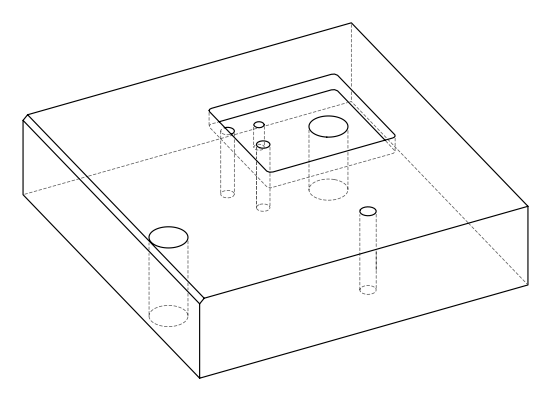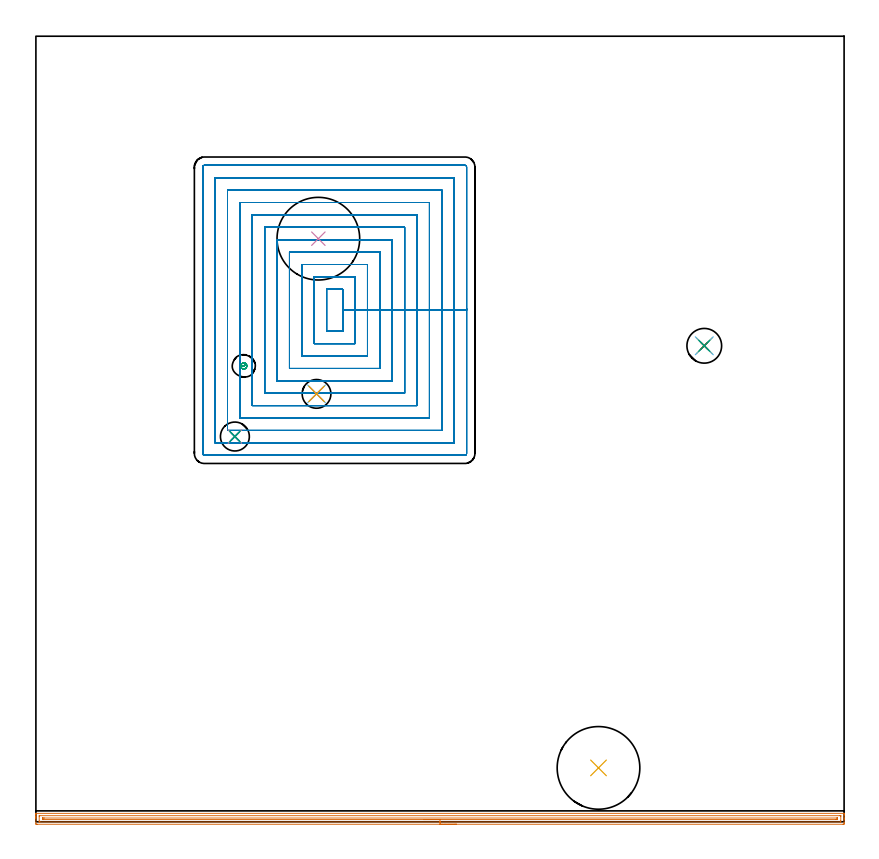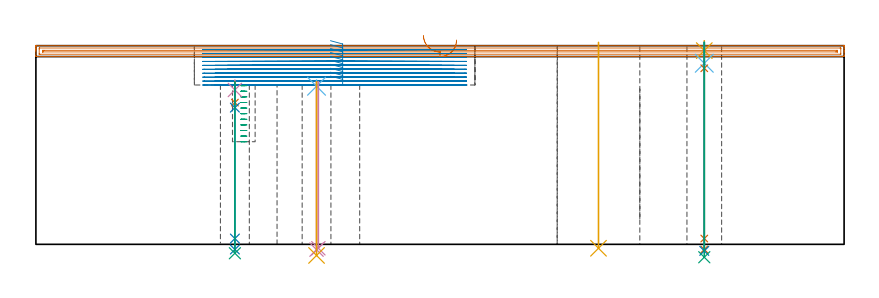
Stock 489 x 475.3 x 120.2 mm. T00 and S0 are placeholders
(PLAN: 17 operations, 12 tool changes, 101.1 min)
(1 AREA_MILL | FG_CHAMFER_SURFACE | UGT0205_001 | 11.91 min | 10650 mm3)
(2 MILL_RECTANGULAR_POCKET | POCKET_RECTANGULAR_STRAIGHT | NXT0201_013 | Follow Part, ap 2.5, ae 75% | 83.84 min | 748146 mm3)
(3 MILL_BLIND_HOLE_FROM_SOLID_MATERIAL | STEP1POCKET | NXT0201_013 | Spiral | 0.82 min | 5030 mm3)
(4 SPOT_DRILL | STEP1HOLE | NXT0321_9005460120000 | 0.05 min | 199 mm3)
(5 SPOT_DRILL_1 | STEP1HOLE_3 | NXT0321_9005460120000 | 0.05 min | 183 mm3)
(6 SPOT_DRILL_2 | STEP1HOLE_4 | NXT0321_9005460120000 | 0.04 min | 4 mm3)
(7 DRILL_BLIND_HOLE_INTO_CENTER | STEP1HOLE | UGT0301_191 | 0.06 min | 251 mm3)
(8 GUN_DRILL_THROUGH_HOLE | STEP1HOLE | UGT0307_003 | 0.49 min | 3304 mm3)
(9 SPADE_DRILL_TO_ENLARGE_THROUGH_HOLE | STEP1HOLE | UGT0306_008 | 0.42 min | 19391 mm3)
(10 INDEXABLE_INSERT_DRILL_THROUGH_HOLE_FROM_SOLID | STEP1HOLE_1 | NXT0302_038 | 0.41 min | 189156 mm3)
(11 INDEXABLE_INSERT_DRILL_THROUGH_HOLE_FROM_SOLID_1 | STEP1HOLE_2 | NXT0302_038 | 0.5 min | 235933 mm3)
(12 DRILL_BLIND_HOLE_INTO_CENTER_1 | STEP1HOLE_3 | UGT0301_191 | 0.05 min | 285 mm3)
(13 GUN_DRILL_THROUGH_HOLE_1 | STEP1HOLE_3 | UGT0307_003 | 0.58 min | 4203 mm3)
(14 DRILL_TO_ENLARGE_THROUGH_HOLE | STEP1HOLE_3 | NXT0301_102 | 0.51 min | 12477 mm3)
(15 DRILL_TO_ENLARGE_THROUGH_HOLE_1 | STEP1HOLE_3 | UGT0301_051 | 0.52 min | 24405 mm3)
(16 DRILL_THROUGH_HOLE_INTO_CENTER | STEP1HOLE_4 | NXT0301_065 | 0.41 min | 6675 mm3)
(17 DRILL_TO_ENLARGE_THROUGH_HOLE_2 | STEP1HOLE_4 | UGT0301_245 | 0.43 min | 16175 mm3)
(TOOL UGT0205_001 | Chamfer Mill 20 x 3 x 45 deg. | D20 FL50 Z2)
(TOOL NXT0201_013 | ENDMILL 10mm | D10 FL30 Z4)
(TOOL NXT0321_9005460120000 | NC Spot Drill, 142deg, 12mm, Carbide, Uncoated | D12 PA142 FL30 Z2)
(TOOL UGT0301_191 | Twist Drill 7.1 mm | D7.1 PA118 FL66 Z2)
(TOOL UGT0307_003 | Gun Drill 7 mm | D7 PA130 FL24 Z1)
(TOOL UGT0306_008 | Spade Drill 17.5mm | D17.5 PA132 FL10 Z2)
(TOOL NXT0302_038 | Index. Insert Drill 50mm [880-D5000L50-04] | D50 PA176 FL200 Z2)
(TOOL NXT0301_102 | Carbide Drill 13.5mm [860.1-1350-108A1-MM 2214] | D13.5 PA140 FL123 Z2)
(TOOL UGT0301_051 | Twist Drill 21 mm | D21 PA118 FL145 Z2)
(TOOL NXT0301_065 | Carbide Drill 9.4mm [860.1-0940-075A1-MM 2214] | D9.4 PA140 FL98 Z2)
(TOOL UGT0301_245 | Twist Drill 17.4 mm | D17.4 PA118 FL130 Z2)
(OP 1 AREA_MILL)
G17 G21 G94 G90
T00 M6
G54
G17 G0 G90 X254.5 Y-1.5 S1061 M3
G43 Z130.2 H0
Z123.6
G94 G1 X254.462 Z122.728 F250.
X254.348 Z121.864
X254.159 Z121.012
X253.897 Z120.18
X253.563 Z119.374
X253.16 Z118.6
X252.692 Z117.864
X252.16 Z117.172
X251.571 Z116.529
X250.928 Z115.94
X250.236 Z115.408
X249.5 Z114.94
X248.726 Z114.537
X247.92 Z114.203
X247.088 Z113.941
X246.237 Z113.752
X245.372 Z113.638
X244.5 Z113.6
X0.713
X0.618 Y-1.499 Z113.601
X0.007 Y-1.491 Z113.606
X0. Y-0.88 Z114.216
Y1.8 Z116.895
Y2.351 Z117.448
Y2.693 Z117.79
Y3.245 Z118.341
Y3.587 Z118.682
Y4.272 Z119.371
Y4.625 Z119.725
X0.007 Y5.036 Z120.128
X0.01 Y5.097 Z120.188
X0.171 Y5.1 Z120.2
X488.829
X488.991 Y5.097 Z120.188
X488.994 Y5.08 Z120.171
X488.997 Y5.035 Z120.126
X489. Y4.625 Z119.725
Y4.271 Z119.371
Y3.587 Z118.682
Y2.351 Z117.448
Y1.8 Z116.894
Y1.182 Z116.277
Y-0.605 Z114.492
X488.998 Y-0.88 Z114.216
X488.993 Y-1.491 Z113.606
X488.382 Y-1.5 Z113.6
X244.5
Y-0.086 Z115.014
X2.405
X2.306 Y-0.085 Z115.015
X2.109 Y-0.079 Z115.021
X2.009 Y-0.074 Z115.026
X2.005 Y-0.044 Z115.056
X2.002 Y0.013 Z115.113
X2. Y0.418 Z115.518
X2.001 Y3.097 Z118.197
X2.01 Y3.587 Z118.687
X2.019 Y3.679 Z118.779
X2.207 Y3.684 Z118.784
X2.306 Y3.685 Z118.785
X486.595 Y3.686 Z118.786
X486.694 Y3.685 Z118.785
X486.891 Y3.679 Z118.779
X486.991 Y3.674 Z118.774
X486.995 Y3.644 Z118.744
X486.998 Y3.587 Z118.687
X487. Y3.182 Z118.282
X486.999 Y0.503 Z115.603
X486.99 Y0.013 Z115.113
X486.981 Y-0.079 Z115.021
X486.793 Y-0.084 Z115.016
X486.694 Y-0.086 Z115.014
X244.5
Y1.328 Z116.428
X4.662 Y1.329 Z116.429
X4.191 Y1.331 Z116.431
X4.035 Y1.333 Z116.433
X4.016 Y1.335 Z116.435
X4.01 Y1.38 Z116.48
X4.004 Y1.481 Z116.581
X4.001 Y1.609 Z116.709
Y1.8 Z116.9
X4.002 Y1.989 Z117.089
X4.01 Y2.182 Z117.282
X4.023 Y2.265 Z117.365
X4.074 Y2.267 Z117.367
X4.191 Y2.27 Z117.37
X4.613 Y2.271 Z117.371
X5.085
X484.338
X484.809 Y2.269 Z117.369
X484.965 Y2.267 Z117.367
X484.984 Y2.265 Z117.365
X484.99 Y2.22 Z117.32
X484.996 Y2.119 Z117.219
X484.999 Y1.991 Z117.091
X485. Y1.8 Z116.9
X484.998 Y1.611 Z116.711
X484.99 Y1.418 Z116.518
X484.977 Y1.335 Z116.435
X484.926 Y1.333 Z116.433
X484.809 Y1.33 Z116.43
X484.387 Y1.329 Z116.429
X483.915 Y1.328 Z116.428
X244.5
X243.628 Z116.466
X242.764 Z116.58
X241.912 Z116.769
X241.08 Z117.031
X240.274 Z117.365
X239.5 Z117.768
X238.764 Z118.237
X238.072 Z118.768
X237.429 Z119.357
X236.84 Z120.001
X236.309 Z120.693
X235.84 Z121.428
X235.437 Z122.202
X235.103 Z123.008
X234.841 Z123.84
X234.652 Z124.692
X234.538 Z125.557
X234.5 Z126.428
G0 Z130.2
M5
M2
(OP 2 MILL_RECTANGULAR_POCKET)
G17 G21 G94 G90
T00 M6
G54
G17 G0 G90 X178.222 Y296.8 S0 M3
G43 Z130.2 H0
Z123.2
G94 G1 X185.6 Z121.223 F250.
Y309.5 Z117.82
Y322.2 F500.
X175.9
Y296.8
X185.6
Y309.5
X193.1
Y329.7
X168.4
Y289.3
X193.1
Y309.5
X200.6
Y337.2
X160.9
Y281.8
X200.6
Y309.5
X208.1
Y344.7
X153.4
Y274.3
X208.1
Y309.5
X215.6
Y352.2
X145.9
Y266.8
X215.6
Y309.5
X223.1
Y359.7
X138.4
Y259.3
X223.1
Y309.5
X230.6
Y367.2
X130.9
Y251.8
X230.6
Y309.5
X238.1
Y374.7
X123.4
Y244.3
X238.1
Y309.5
X245.6
Y382.2
X115.9
Y236.8
X245.6
Y309.5
X253.1
Y389.7
X108.4
Y229.3
X253.1
Y309.5
X260.6
Y396.2
G3 X259.6 Y397.2 R1.
G1 X101.9
G3 X100.9 Y396.2 R1.
G1 Y222.8
G3 X101.9 Y221.8 R1.
G1 X259.6
G3 X260.6 Y222.8 R1.
G1 Y309.5
Y310.5
G0 X178.222 Y296.8 Z120.82
G1 X185.6 Z118.843 F250.
Y309.5 Z115.44
Y322.2 F500.
X175.9
Y296.8
X185.6
Y309.5
X193.1
Y329.7
X168.4
Y289.3
X193.1
Y309.5
X200.6
Y337.2
X160.9
Y281.8
X200.6
Y309.5
X208.1
Y344.7
X153.4
Y274.3
X208.1
Y309.5
X215.6
Y352.2
X145.9
Y266.8
X215.6
Y309.5
X223.1
Y359.7
X138.4
Y259.3
X223.1
Y309.5
X230.6
Y367.2
X130.9
Y251.8
X230.6
Y309.5
X238.1
Y374.7
X123.4
Y244.3
X238.1
Y309.5
X245.6
Y382.2
X115.9
Y236.8
X245.6
Y309.5
X253.1
Y389.7
X108.4
Y229.3
X253.1
Y309.5
X260.6
Y396.2
G3 X259.6 Y397.2 R1.
G1 X101.9
G3 X100.9 Y396.2 R1.
G1 Y222.8
G3 X101.9 Y221.8 R1.
G1 X259.6
G3 X260.6 Y222.8 R1.
G1 Y309.5
Y310.5
G0 X178.222 Y296.8 Z118.44
G1 X185.6 Z116.463 F250.
Y309.5 Z113.06
Y322.2 F500.
X175.9
Y296.8
X185.6
Y309.5
X193.1
Y329.7
X168.4
Y289.3
X193.1
Y309.5
X200.6
Y337.2
X160.9
Y281.8
X200.6
Y309.5
X208.1
Y344.7
X153.4
Y274.3
X208.1
Y309.5
X215.6
Y352.2
X145.9
Y266.8
X215.6
Y309.5
X223.1
Y359.7
X138.4
Y259.3
X223.1
Y309.5
X230.6
Y367.2
X130.9
Y251.8
X230.6
Y309.5
X238.1
Y374.7
X123.4
Y244.3
X238.1
Y309.5
X245.6
Y382.2
X115.9
Y236.8
X245.6
Y309.5
X253.1
Y389.7
X108.4
Y229.3
X253.1
Y309.5
X260.6
Y396.2
G3 X259.6 Y397.2 R1.
G1 X101.9
G3 X100.9 Y396.2 R1.
G1 Y222.8
G3 X101.9 Y221.8 R1.
G1 X259.6
G3 X260.6 Y222.8 R1.
G1 Y309.5
Y310.5
G0 X178.222 Y296.8 Z116.06
G1 X185.6 Z114.083 F250.
Y309.5 Z110.68
Y322.2 F500.
X175.9
Y296.8
X185.6
Y309.5
X193.1
Y329.7
X168.4
Y289.3
X193.1
Y309.5
X200.6
Y337.2
X160.9
Y281.8
X200.6
Y309.5
X208.1
Y344.7
X153.4
Y274.3
X208.1
Y309.5
X215.6
Y352.2
X145.9
Y266.8
X215.6
Y309.5
X223.1
Y359.7
X138.4
Y259.3
X223.1
Y309.5
X230.6
Y367.2
X130.9
Y251.8
X230.6
Y309.5
X238.1
Y374.7
X123.4
Y244.3
X238.1
Y309.5
X245.6
Y382.2
X115.9
Y236.8
X245.6
Y309.5
X253.1
Y389.7
X108.4
Y229.3
X253.1
Y309.5
X260.6
Y396.2
G3 X259.6 Y397.2 R1.
G1 X101.9
G3 X100.9 Y396.2 R1.
G1 Y222.8
G3 X101.9 Y221.8 R1.
G1 X259.6
G3 X260.6 Y222.8 R1.
G1 Y309.5
Y310.5
G0 X178.222 Y296.8 Z113.68
G1 X185.6 Z111.703 F250.
Y309.5 Z108.3
Y322.2 F500.
X175.9
Y296.8
X185.6
Y309.5
X193.1
Y329.7
X168.4
Y289.3
X193.1
Y309.5
X200.6
Y337.2
X160.9
Y281.8
X200.6
Y309.5
X208.1
Y344.7
X153.4
Y274.3
X208.1
Y309.5
X215.6
Y352.2
X145.9
Y266.8
X215.6
Y309.5
X223.1
Y359.7
X138.4
Y259.3
X223.1
Y309.5
X230.6
Y367.2
X130.9
Y251.8
X230.6
Y309.5
X238.1
Y374.7
X123.4
Y244.3
X238.1
Y309.5
X245.6
Y382.2
X115.9
Y236.8
X245.6
Y309.5
X253.1
Y389.7
X108.4
Y229.3
X253.1
Y309.5
X260.6
Y396.2
G3 X259.6 Y397.2 R1.
G1 X101.9
G3 X100.9 Y396.2 R1.
G1 Y222.8
G3 X101.9 Y221.8 R1.
G1 X259.6
G3 X260.6 Y222.8 R1.
G1 Y309.5
Y310.5
G0 X178.222 Y296.8 Z111.3
G1 X185.6 Z109.323 F250.
Y309.5 Z105.92
Y322.2 F500.
X175.9
Y296.8
X185.6
Y309.5
X193.1
Y329.7
X168.4
Y289.3
X193.1
Y309.5
X200.6
Y337.2
X160.9
Y281.8
X200.6
Y309.5
X208.1
Y344.7
X153.4
Y274.3
X208.1
Y309.5
X215.6
Y352.2
X145.9
Y266.8
X215.6
Y309.5
X223.1
Y359.7
X138.4
Y259.3
X223.1
Y309.5
X230.6
Y367.2
X130.9
Y251.8
X230.6
Y309.5
X238.1
Y374.7
X123.4
Y244.3
X238.1
Y309.5
X245.6
Y382.2
X115.9
Y236.8
X245.6
Y309.5
X253.1
Y389.7
X108.4
Y229.3
X253.1
Y309.5
X260.6
Y396.2
G3 X259.6 Y397.2 R1.
G1 X101.9
G3 X100.9 Y396.2 R1.
G1 Y222.8
G3 X101.9 Y221.8 R1.
G1 X259.6
G3 X260.6 Y222.8 R1.
G1 Y309.5
Y310.5
G0 X178.222 Y296.8 Z108.92
G1 X185.6 Z106.943 F250.
Y309.5 Z103.54
Y322.2 F500.
X175.9
Y296.8
X185.6
Y309.5
X193.1
Y329.7
X168.4
Y289.3
X193.1
Y309.5
X200.6
Y337.2
X160.9
Y281.8
X200.6
Y309.5
X208.1
Y344.7
X153.4
Y274.3
X208.1
Y309.5
X215.6
Y352.2
X145.9
Y266.8
X215.6
Y309.5
X223.1
Y359.7
X138.4
Y259.3
X223.1
Y309.5
X230.6
Y367.2
X130.9
Y251.8
X230.6
Y309.5
X238.1
Y374.7
X123.4
Y244.3
X238.1
Y309.5
X245.6
Y382.2
X115.9
Y236.8
X245.6
Y309.5
X253.1
Y389.7
X108.4
Y229.3
X253.1
Y309.5
X260.6
Y396.2
G3 X259.6 Y397.2 R1.
G1 X101.9
G3 X100.9 Y396.2 R1.
G1 Y222.8
G3 X101.9 Y221.8 R1.
G1 X259.6
G3 X260.6 Y222.8 R1.
G1 Y309.5
Y310.5
G0 X178.222 Y296.8 Z106.54
G1 X185.6 Z104.563 F250.
Y309.5 Z101.16
Y322.2 F500.
X175.9
Y296.8
X185.6
Y309.5
X193.1
Y329.7
X168.4
Y289.3
X193.1
Y309.5
X200.6
Y337.2
X160.9
Y281.8
X200.6
Y309.5
X208.1
Y344.7
X153.4
Y274.3
X208.1
Y309.5
X215.6
Y352.2
X145.9
Y266.8
X215.6
Y309.5
X223.1
Y359.7
X138.4
Y259.3
X223.1
Y309.5
X230.6
Y367.2
X130.9
Y251.8
X230.6
Y309.5
X238.1
Y374.7
X123.4
Y244.3
X238.1
Y309.5
X245.6
Y382.2
X115.9
Y236.8
X245.6
Y309.5
X253.1
Y389.7
X108.4
Y229.3
X253.1
Y309.5
X260.6
Y396.2
G3 X259.6 Y397.2 R1.
G1 X101.9
G3 X100.9 Y396.2 R1.
G1 Y222.8
G3 X101.9 Y221.8 R1.
G1 X259.6
G3 X260.6 Y222.8 R1.
G1 Y309.5
Y310.5
G0 X178.222 Y296.8 Z104.16
G1 X185.6 Z102.183 F250.
Y309.5 Z98.78
Y322.2 F500.
X175.9
Y296.8
X185.6
Y309.5
X193.1
Y329.7
X168.4
Y289.3
X193.1
Y309.5
X200.6
Y337.2
X160.9
Y281.8
X200.6
Y309.5
X208.1
Y344.7
X153.4
Y274.3
X208.1
Y309.5
X215.6
Y352.2
X145.9
Y266.8
X215.6
Y309.5
X223.1
Y359.7
X138.4
Y259.3
X223.1
Y309.5
X230.6
Y367.2
X130.9
Y251.8
X230.6
Y309.5
X238.1
Y374.7
X123.4
Y244.3
X238.1
Y309.5
X245.6
Y382.2
X115.9
Y236.8
X245.6
Y309.5
X253.1
Y389.7
X108.4
Y229.3
X253.1
Y309.5
X260.6
Y396.2
G3 X259.6 Y397.2 R1.
G1 X101.9
G3 X100.9 Y396.2 R1.
G1 Y222.8
G3 X101.9 Y221.8 R1.
G1 X259.6
G3 X260.6 Y222.8 R1.
G1 Y309.5
Y310.5
G0 X178.222 Y296.8 Z101.78
G1 X185.6 Z99.803 F250.
Y309.5 Z96.4
Y322.2 F500.
X175.9
Y296.8
X185.6
Y309.5
X193.1
Y329.7
X168.4
Y289.3
X193.1
Y309.5
X200.6
Y337.2
X160.9
Y281.8
X200.6
Y309.5
X208.1
Y344.7
X153.4
Y274.3
X208.1
Y309.5
X215.6
Y352.2
X145.9
Y266.8
X215.6
Y309.5
X223.1
Y359.7
X138.4
Y259.3
X223.1
Y309.5
X230.6
Y367.2
X130.9
Y251.8
X230.6
Y309.5
X238.1
Y374.7
X123.4
Y244.3
X238.1
Y309.5
X245.6
Y382.2
X115.9
Y236.8
X245.6
Y309.5
X253.1
Y389.7
X108.4
Y229.3
X253.1
Y309.5
X260.6
Y396.2
G3 X259.6 Y397.2 R1.
G1 X101.9
G3 X100.9 Y396.2 R1.
G1 Y222.8
G3 X101.9 Y221.8 R1.
G1 X259.6
G3 X260.6 Y222.8 R1.
G1 Y309.5
Y310.5
G0 Z130.2
M5
M2
(OP 3 MILL_BLIND_HOLE_FROM_SOLID_MATERIAL)
G17 G21 G94 G90
T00 M6
G54
G17 G0 G90 X125.8 Y275.8 S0 M3
G43 Z130.2 H0
Z96.009
G94 G3 X126.359 Y277.091 R0.767 F250.
X124.534 Y277.149 R1.291
X124.451 Y274.534 R1.85
X124.534 Y277.149 R-1.85
X124.492 Y275.841 R0.925
X125.8 Y275.8 R0.925
G0 Z92.618
G3 X126.359 Y277.091 R0.767
X124.534 Y277.149 R1.291
X124.451 Y274.534 R1.85
X124.534 Y277.149 R-1.85
X124.492 Y275.841 R0.925
X125.8 Y275.8 R0.925
G0 Z89.227
G3 X126.359 Y277.091 R0.767
X124.534 Y277.149 R1.291
X124.451 Y274.534 R1.85
X124.534 Y277.149 R-1.85
X124.492 Y275.841 R0.925
X125.8 Y275.8 R0.925
G0 Z85.836
G3 X126.359 Y277.091 R0.767
X124.534 Y277.149 R1.291
X124.451 Y274.534 R1.85
X124.534 Y277.149 R-1.85
X124.492 Y275.841 R0.925
X125.8 Y275.8 R0.925
G0 Z82.445
G3 X126.359 Y277.091 R0.767
X124.534 Y277.149 R1.291
X124.451 Y274.534 R1.85
X124.534 Y277.149 R-1.85
X124.492 Y275.841 R0.925
X125.8 Y275.8 R0.925
G0 Z79.055
G3 X126.359 Y277.091 R0.767
X124.534 Y277.149 R1.291
X124.451 Y274.534 R1.85
X124.534 Y277.149 R-1.85
X124.492 Y275.841 R0.925
X125.8 Y275.8 R0.925
G0 Z75.664
G3 X126.359 Y277.091 R0.767
X124.534 Y277.149 R1.291
X124.451 Y274.534 R1.85
X124.534 Y277.149 R-1.85
X124.492 Y275.841 R0.925
X125.8 Y275.8 R0.925
G0 Z72.273
G3 X126.359 Y277.091 R0.767
X124.534 Y277.149 R1.291
X124.451 Y274.534 R1.85
X124.534 Y277.149 R-1.85
X124.492 Y275.841 R0.925
X125.8 Y275.8 R0.925
G0 Z68.882
G3 X126.359 Y277.091 R0.767
X124.534 Y277.149 R1.291
X124.451 Y274.534 R1.85
X124.534 Y277.149 R-1.85
X124.492 Y275.841 R0.925
X125.8 Y275.8 R0.925
G0 Z65.491
G3 X126.359 Y277.091 R0.767
X124.534 Y277.149 R1.291
X124.451 Y274.534 R1.85
X124.534 Y277.149 R-1.85
X124.492 Y275.841 R0.925
X125.8 Y275.8 R0.925
G0 Z62.1
G3 X126.359 Y277.091 R0.767
X124.534 Y277.149 R1.291
X124.451 Y274.534 R1.85
X124.534 Y277.149 R-1.85
X124.492 Y275.841 R0.925
X125.8 Y275.8 R0.925
G0 Z130.2
M5
M2
(OP 4 SPOT_DRILL)
G17 G21 G94 G90
T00 M6
G54
G17 G0 G90 X120.4 Y233.1 S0 M3
G43 Z130.2 H0
G94 G81 G98 Z93.4 F250. R99.4
G80
M5
M2
(OP 5 SPOT_DRILL_1)
G17 G21 G94 G90
T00 M6
G54
G17 G0 G90 X404.4 Y288. S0 M3
G43 Z130.2 H0
G94 G81 G98 Z117.2 F250. R123.2
G80
M5
M2
(OP 6 SPOT_DRILL_2)
G17 G21 G94 G90
T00 M6
G54
G17 G0 G90 X169.8 Y258.9 S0 M3
G43 Z130.2 H0
G94 G81 G98 Z95.651 F250. R99.4
G80
M5
M2
(OP 7 DRILL_BLIND_HOLE_INTO_CENTER)
G17 G21 G94 G90
T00 M6
G54
G17 G0 G90 X120.4 Y233.1 S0 M3
G43 Z130.2 H0
G94 G81 G98 Z85.75 F250. R98.4
G80
M5
M2
(OP 8 GUN_DRILL_THROUGH_HOLE)
G17 G21 G94 G90
T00 M6
G54
G17 G0 G90 X120.4 Y233.1 M8
G43 Z130.2 H0
Z97.146
S716 M3
G94 G1 Z82.721 F125. M26
G4 X.084
Z3.5 F250.
G4 X.084
Z-3.132 F125.
G4 X.084
M5
M9
G0 Z97.146
Z130.2
M2
(OP 9 SPADE_DRILL_TO_ENLARGE_THROUGH_HOLE)
G17 G21 G94 G90
T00 M6
G54
G17 G0 G90 X120.4 Y233.1 S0 M3
G43 Z130.2 H0
G94 G73 G98 Z-5.396 F250. Q16.966 R98.4
G80
M5
M2
(OP 10 INDEXABLE_INSERT_DRILL_THROUGH_HOLE_FROM_SOLID)
G17 G21 G94 G90
T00 M6
G54
G17 G0 G90 X170.9 Y352.8 S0 M3
G43 Z130.2 H1
G94 G81 G98 Z-2.373 F250. R98.4
G80
M5
M2
(OP 11 INDEXABLE_INSERT_DRILL_THROUGH_HOLE_FROM_SOLID_1)
G17 G21 G94 G90
T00 M6
G54
G17 G0 G90 X340.4 Y32.6 S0 M3
G43 Z130.2 H1
G94 G81 G98 Z-2.373 F250. R122.2
G80
M5
M2
(OP 12 DRILL_BLIND_HOLE_INTO_CENTER_1)
G17 G21 G94 G90
T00 M6
G54
G17 G0 G90 X404.4 Y288. S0 M3
G43 Z130.2 H0
G94 G81 G98 Z109.55 F250. R122.2
G80
M5
M2
(OP 13 GUN_DRILL_THROUGH_HOLE_1)
G17 G21 G94 G90
T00 M6
G54
G17 G0 G90 X404.4 Y288. M8
G43 Z130.2 H0
Z120.107
S716 M3
G94 G1 Z106.521 F125. M26
G4 X.084
Z3.5 F250.
G4 X.084
Z-3.132 F125.
G4 X.084
M5
M9
G0 Z120.107
Z130.2
M2
(OP 14 DRILL_TO_ENLARGE_THROUGH_HOLE)
G17 G21 G94 G90
T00 M6
G54
G17 G0 G90 X404.4 Y288. S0 M3
G43 Z130.2 H1
G94 G73 G98 Z-3.957 F250. Q12.416 R122.2
G80
M5
M2
(OP 15 DRILL_TO_ENLARGE_THROUGH_HOLE_1)
G17 G21 G94 G90
T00 M6
G54
G17 G0 G90 X404.4 Y288. S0 M3
G43 Z130.2 H0
G94 G73 G98 Z-7.809 F250. Q18.287 R122.2
G80
M5
M2
(OP 16 DRILL_THROUGH_HOLE_INTO_CENTER)
G17 G21 G94 G90
T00 M6
G54
G17 G0 G90 X169.8 Y258.9 S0 M3
G43 Z130.2 H1
G94 G73 G98 Z-3.211 F250. Q9.056 R98.4
G80
M5
M2
(OP 17 DRILL_TO_ENLARGE_THROUGH_HOLE_2)
G17 G21 G94 G90
T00 M6
G54
G17 G0 G90 X169.8 Y258.9 S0 M3
G43 Z130.2 H0
G94 G73 G98 Z-6.727 F250. Q17.188 R98.4
G80
M5
M2
